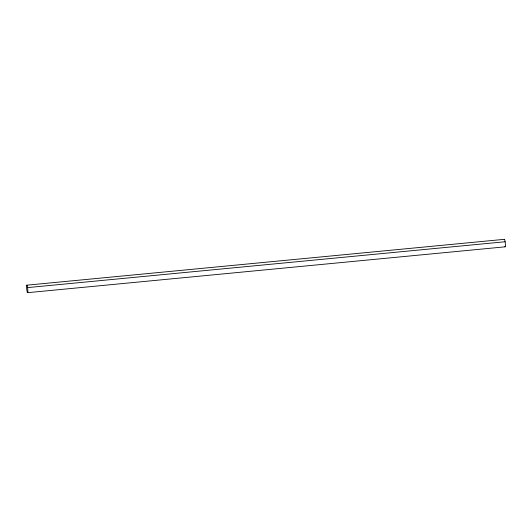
<?xml version="1.0" encoding="UTF-8"?>
<svg xmlns="http://www.w3.org/2000/svg" width="532" height="532" viewBox="0 0 532 532"><rect width="100%" height="100%" fill="white"/><g stroke="black" fill="none" stroke-linecap="round" stroke-linejoin="round"><path stroke-width="0.8" d="M26.819 285.179L504.369 239.327M27.584 287.599A3.784 0.512 84.5 0 1 27.491 292.64A3.784 0.512 84.5 0 1 26.6 286.535A3.784 0.512 84.5 0 1 27.584 287.599L505.134 241.747M27.631 292.673L505.181 246.821M504.263 239.546A3.784 0.512 84.5 0 1 505.3 243.197A3.784 0.512 84.5 0 1 504.888 246.502"/></g></svg>
